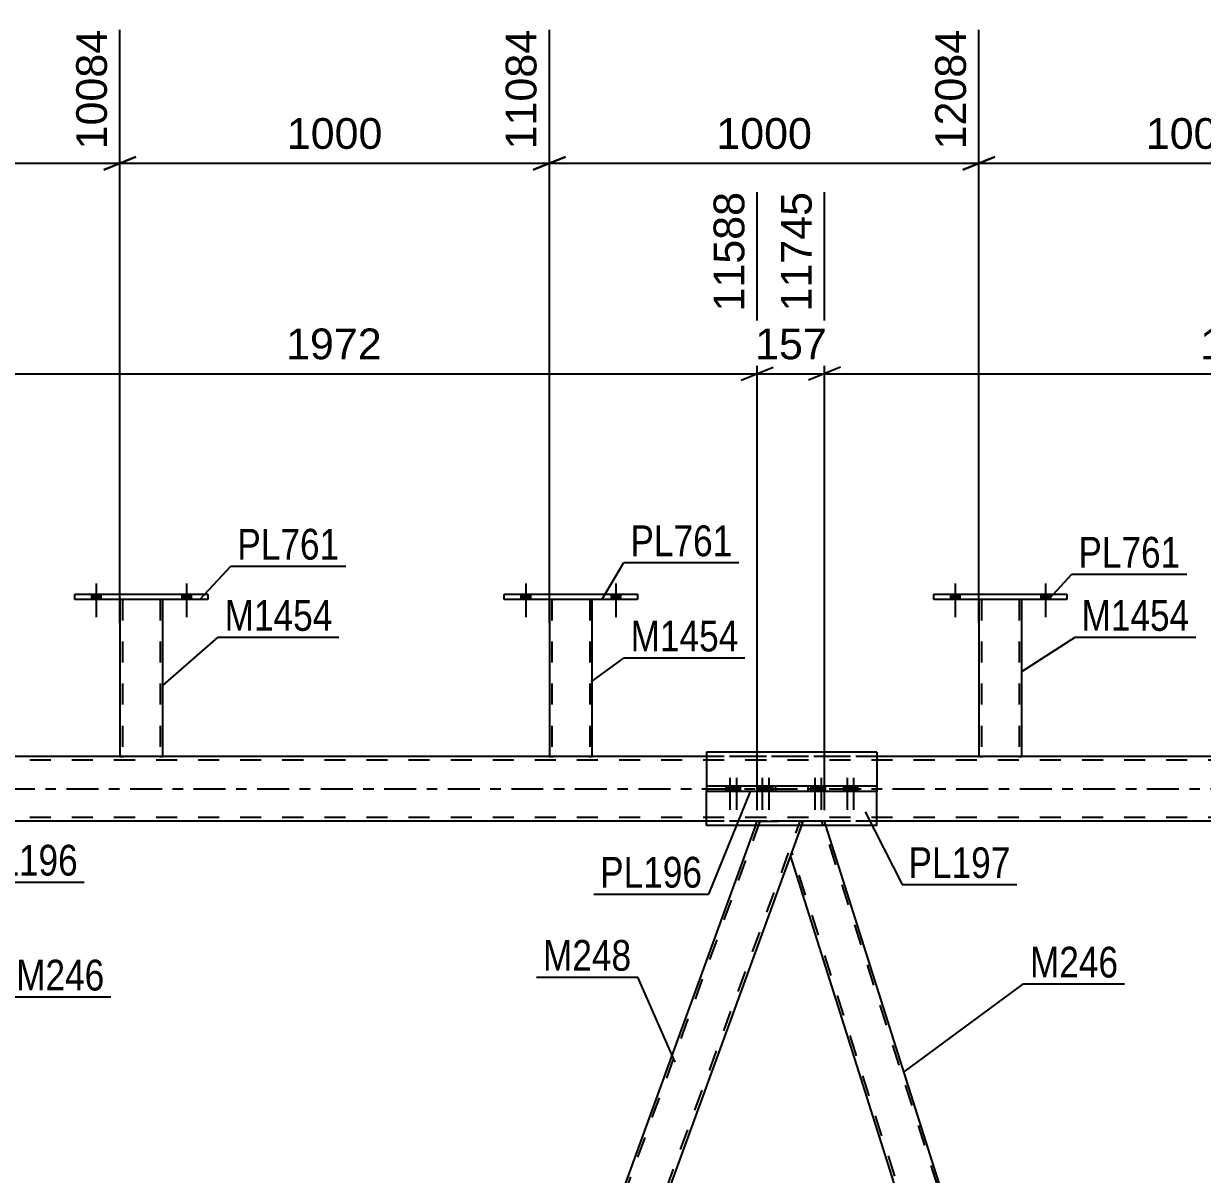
# Model space of a CAD drawing. Header units: millimetres. Extents: x -109 to 732, y -404 to 190.
# Drawn here: x 371.3 to 481, y -35.9 to 71.3 of the extents above; entities that cross this region are included whole.
import ezdxf

# ---------------------------------------------------------------- set-up
doc = ezdxf.new("R2010")
doc.units = ezdxf.units.MM
doc.linetypes.add('DXK_LINE_DOT2', pattern=[3.9198, 1.9599, -1.9599])
doc.linetypes.add('DXK_LINE_DOT3', pattern=[5.9187, 2.979, -0.9799, 0.9799, -0.9799])
doc.styles.add('Arial', font='ARIAL.TTF', dxfattribs={"height": 0.2})
doc.styles.add('Arial Narrow', font='ARIALN.TTF', dxfattribs={"height": 0.2})

# ---------------------------------------------------------------- blocks, each defined once
blk = doc.blocks.new('Part-717262461-4669 - 4623')
at = {"color": 2, "linetype": 'Continuous'}
for p, q in [((380.22, 17.64), (380.22, 3)), ((384.22, 3), (384.22, 17.64))]:
    blk.add_line(p, q, dxfattribs=at)
at = {"color": 7, "linetype": 'DXK_LINE_DOT2'}
for p, q in [((380.22, 17.64), (380.22, 17.64)), ((380.22, 17.64), (380.22, 17.64)), ((380.22, 17.64), (380.22, 17.64)), ((380.25, 17.64), (380.22, 17.64)), ((380.22, 17.64), (380.25, 17.64)), ((380.36, 17.64), (380.25, 17.64)), ((380.25, 17.64), (380.36, 17.64)), ((380.51, 17.64), (380.36, 17.64)), ((380.36, 17.64), (380.51, 17.64)), ((380.46, 17.64), (380.46, 17.64)), ((380.46, 17.64), (380.46, 3)), ((380.47, 17.64), (380.46, 17.64)), ((380.46, 17.64), (380.47, 17.64)), ((380.53, 17.64), (380.47, 17.64)), ((380.47, 17.64), (380.53, 17.64)), ((383.92, 17.64), (380.51, 17.64)), ((383.92, 17.64), (380.51, 17.64)), ((383.83, 17.64), (380.53, 17.64)), ((380.53, 17.64), (380.6, 17.64)), ((383.91, 17.64), (380.6, 17.64)), ((383.91, 17.64), (383.83, 17.64)), ((383.96, 17.64), (383.91, 17.64)), ((383.91, 17.64), (383.96, 17.64)), ((383.92, 17.64), (384.08, 17.64)), ((384.08, 17.64), (383.92, 17.64)), ((383.98, 17.64), (383.96, 17.64)), ((383.96, 17.64), (383.98, 17.64)), ((383.98, 17.64), (383.98, 17.64)), ((383.98, 17.64), (383.98, 3)), ((384.08, 17.64), (384.18, 17.64)), ((384.18, 17.64), (384.08, 17.64)), ((384.18, 17.64), (384.22, 17.64)), ((384.22, 17.64), (384.18, 17.64)), ((384.22, 17.64), (384.22, 17.64)), ((384.22, 17.64), (384.22, 17.64)), ((384.22, 17.64), (384.22, 17.64)), ((380.22, 3), (380.22, 3)), ((380.22, 3), (380.22, 3)), ((380.25, 3), (380.22, 3)), ((380.22, 3), (380.25, 3)), ((380.36, 3), (380.25, 3)), ((380.25, 3), (380.36, 3)), ((380.51, 3), (380.36, 3)), ((380.36, 3), (380.51, 3)), ((380.47, 3), (380.46, 3)), ((380.46, 3), (380.47, 3)), ((380.53, 3), (380.47, 3)), ((380.47, 3), (380.53, 3)), ((383.92, 3), (380.51, 3)), ((383.92, 3), (380.51, 3)), ((383.83, 3), (380.53, 3)), ((380.53, 3), (380.6, 3)), ((383.91, 3), (380.6, 3)), ((383.91, 3), (383.83, 3)), ((383.96, 3), (383.91, 3)), ((383.91, 3), (383.96, 3)), ((383.92, 3), (384.08, 3)), ((384.08, 3), (383.92, 3)), ((383.98, 3), (383.96, 3)), ((383.96, 3), (383.98, 3)), ((384.08, 3), (384.18, 3)), ((384.18, 3), (384.08, 3)), ((384.18, 3), (384.22, 3)), ((384.22, 3), (384.18, 3)), ((384.22, 3), (384.22, 3)), ((384.22, 3), (384.22, 3)), ((384.22, 3), (384.22, 3))]:
    blk.add_line(p, q, dxfattribs=at)
blk = doc.blocks.new('Part-717262461-4760 - 4623')
at = {"color": 7, "linetype": 'DXK_LINE_DOT2'}
for p, q in [((636.42, 2.68), (-23.14, 2.68)), ((636.42, 3), (9.2, 3)), ((450.72, 3), (434.87, 3)), ((636.42, -2.68), (-23.14, -2.68)), ((636.42, -3), (9.2, -3)), ((450.72, -3), (434.87, -3))]:
    blk.add_line(p, q, dxfattribs=at)
at = {"color": 2, "linetype": 'Continuous'}
for p, q in [((434.87, 3), (365.59, 3)), ((520, 3), (450.72, 3)), ((434.87, -3), (365.59, -3)), ((520, -3), (450.72, -3))]:
    blk.add_line(p, q, dxfattribs=at)
at = {"color": 7, "linetype": 'DXK_LINE_DOT3'}
blk.add_line((-33.14, 0), (636.42, 0), dxfattribs=at)
blk = doc.blocks.new('Part-717262461-4860 - 4623')
at = {"color": 2, "linetype": 'Continuous'}
for p, q in [((376.02, 17.64), (376.02, 18.12)), ((376.02, 18.12), (388.42, 18.12)), ((388.42, 17.64), (376.02, 17.64)), ((388.42, 18.12), (388.42, 17.64))]:
    blk.add_line(p, q, dxfattribs=at)
blk = doc.blocks.new('Part-717262461-4865 - 4623')
at = {"color": 2, "linetype": 'Continuous'}
for p, q in [((420.22, 17.64), (420.22, 3)), ((424.22, 3), (424.22, 17.64))]:
    blk.add_line(p, q, dxfattribs=at)
at = {"color": 7, "linetype": 'DXK_LINE_DOT2'}
for p, q in [((420.22, 17.64), (420.22, 17.64)), ((420.22, 17.64), (420.22, 17.64)), ((420.22, 17.64), (420.22, 17.64)), ((420.25, 17.64), (420.22, 17.64)), ((420.22, 17.64), (420.25, 17.64)), ((420.36, 17.64), (420.25, 17.64)), ((420.25, 17.64), (420.36, 17.64)), ((420.51, 17.64), (420.36, 17.64)), ((420.36, 17.64), (420.51, 17.64)), ((420.46, 17.64), (420.46, 17.64)), ((420.46, 17.64), (420.46, 3)), ((420.47, 17.64), (420.46, 17.64)), ((420.46, 17.64), (420.47, 17.64)), ((420.53, 17.64), (420.47, 17.64)), ((420.47, 17.64), (420.53, 17.64)), ((423.92, 17.64), (420.51, 17.64)), ((423.92, 17.64), (420.51, 17.64)), ((423.83, 17.64), (420.53, 17.64)), ((420.53, 17.64), (420.6, 17.64)), ((423.91, 17.64), (420.6, 17.64)), ((423.91, 17.64), (423.83, 17.64)), ((423.96, 17.64), (423.91, 17.64)), ((423.91, 17.64), (423.96, 17.64)), ((423.92, 17.64), (424.08, 17.64)), ((424.08, 17.64), (423.92, 17.64)), ((423.98, 17.64), (423.96, 17.64)), ((423.96, 17.64), (423.98, 17.64)), ((423.98, 17.64), (423.98, 17.64)), ((423.98, 17.64), (423.98, 3)), ((424.08, 17.64), (424.18, 17.64)), ((424.18, 17.64), (424.08, 17.64)), ((424.18, 17.64), (424.22, 17.64)), ((424.22, 17.64), (424.18, 17.64)), ((424.22, 17.64), (424.22, 17.64)), ((424.22, 17.64), (424.22, 17.64)), ((424.22, 17.64), (424.22, 17.64)), ((420.22, 3), (420.22, 3)), ((420.22, 3), (420.22, 3)), ((420.25, 3), (420.22, 3)), ((420.22, 3), (420.25, 3)), ((420.36, 3), (420.25, 3)), ((420.25, 3), (420.36, 3)), ((420.51, 3), (420.36, 3)), ((420.36, 3), (420.51, 3)), ((420.47, 3), (420.46, 3)), ((420.46, 3), (420.47, 3)), ((420.53, 3), (420.47, 3)), ((420.47, 3), (420.53, 3)), ((423.92, 3), (420.51, 3)), ((423.92, 3), (420.51, 3)), ((423.83, 3), (420.53, 3)), ((420.53, 3), (420.6, 3)), ((423.91, 3), (420.6, 3)), ((423.91, 3), (423.83, 3)), ((423.96, 3), (423.91, 3)), ((423.91, 3), (423.96, 3)), ((423.92, 3), (424.08, 3)), ((424.08, 3), (423.92, 3)), ((423.98, 3), (423.96, 3)), ((423.96, 3), (423.98, 3)), ((424.08, 3), (424.18, 3)), ((424.18, 3), (424.08, 3)), ((424.18, 3), (424.22, 3)), ((424.22, 3), (424.18, 3)), ((424.22, 3), (424.22, 3)), ((424.22, 3), (424.22, 3)), ((424.22, 3), (424.22, 3))]:
    blk.add_line(p, q, dxfattribs=at)
blk = doc.blocks.new('Part-717262461-4870 - 4623')
at = {"color": 2, "linetype": 'Continuous'}
for p, q in [((416.02, 17.64), (416.02, 18.12)), ((416.02, 18.12), (428.42, 18.12)), ((428.42, 17.64), (416.02, 17.64)), ((428.42, 18.12), (428.42, 17.64))]:
    blk.add_line(p, q, dxfattribs=at)
blk = doc.blocks.new('Part-717262461-4875 - 4623')
at = {"color": 2, "linetype": 'Continuous'}
for p, q in [((460.22, 17.64), (460.22, 3)), ((464.22, 3), (464.22, 17.64))]:
    blk.add_line(p, q, dxfattribs=at)
at = {"color": 7, "linetype": 'DXK_LINE_DOT2'}
for p, q in [((460.22, 17.64), (460.22, 17.64)), ((460.22, 17.64), (460.22, 17.64)), ((460.22, 17.64), (460.22, 17.64)), ((460.25, 17.64), (460.22, 17.64)), ((460.22, 17.64), (460.25, 17.64)), ((460.36, 17.64), (460.25, 17.64)), ((460.25, 17.64), (460.36, 17.64)), ((460.47, 17.64), (460.36, 17.64)), ((460.36, 17.64), (460.51, 17.64)), ((460.46, 17.64), (460.46, 17.64)), ((460.46, 17.64), (460.46, 3)), ((460.47, 17.64), (460.46, 17.64)), ((460.46, 17.64), (460.47, 17.64)), ((463.92, 17.64), (460.47, 17.64)), ((460.53, 17.64), (460.47, 17.64)), ((460.47, 17.64), (460.53, 17.64)), ((463.92, 17.64), (460.51, 17.64)), ((463.83, 17.64), (460.53, 17.64)), ((460.53, 17.64), (460.6, 17.64)), ((463.91, 17.64), (460.6, 17.64)), ((463.91, 17.64), (463.83, 17.64)), ((463.96, 17.64), (463.91, 17.64)), ((463.91, 17.64), (463.96, 17.64)), ((463.92, 17.64), (464.08, 17.64)), ((464.08, 17.64), (463.92, 17.64)), ((463.98, 17.64), (463.96, 17.64)), ((463.96, 17.64), (463.98, 17.64)), ((463.98, 17.64), (463.98, 17.64)), ((463.98, 17.64), (463.98, 3)), ((464.08, 17.64), (464.18, 17.64)), ((464.18, 17.64), (464.08, 17.64)), ((464.18, 17.64), (464.22, 17.64)), ((464.22, 17.64), (464.18, 17.64)), ((464.22, 17.64), (464.22, 17.64)), ((464.22, 17.64), (464.22, 17.64)), ((464.22, 17.64), (464.22, 17.64)), ((460.22, 3), (460.22, 3)), ((460.22, 3), (460.22, 3)), ((460.25, 3), (460.22, 3)), ((460.22, 3), (460.25, 3)), ((460.36, 3), (460.25, 3)), ((460.25, 3), (460.36, 3)), ((460.51, 3), (460.36, 3)), ((460.36, 3), (460.51, 3)), ((460.47, 3), (460.46, 3)), ((460.46, 3), (460.47, 3)), ((460.53, 3), (460.47, 3)), ((460.47, 3), (460.53, 3)), ((463.92, 3), (460.51, 3)), ((463.92, 3), (460.51, 3)), ((463.83, 3), (460.53, 3)), ((460.53, 3), (460.6, 3)), ((463.91, 3), (460.6, 3)), ((463.91, 3), (463.83, 3)), ((463.96, 3), (463.91, 3)), ((463.91, 3), (463.96, 3)), ((463.92, 3), (464.08, 3)), ((464.08, 3), (463.92, 3)), ((463.98, 3), (463.96, 3)), ((463.96, 3), (463.98, 3)), ((464.08, 3), (464.18, 3)), ((464.18, 3), (464.08, 3)), ((464.18, 3), (464.22, 3)), ((464.22, 3), (464.18, 3)), ((464.22, 3), (464.22, 3)), ((464.22, 3), (464.22, 3)), ((464.22, 3), (464.22, 3))]:
    blk.add_line(p, q, dxfattribs=at)
blk = doc.blocks.new('Part-717262461-4880 - 4623')
at = {"color": 2, "linetype": 'Continuous'}
for p, q in [((456.02, 17.64), (456.02, 18.12)), ((456.02, 18.12), (468.42, 18.12)), ((468.42, 17.64), (456.02, 17.64)), ((468.42, 18.12), (468.42, 17.64))]:
    blk.add_line(p, q, dxfattribs=at)
blk = doc.blocks.new('Part-717262461-5274 - 4623')
at = {"color": 2, "linetype": 'Continuous'}
for p, q in [((450.72, 3.4), (434.87, 3.4)), ((434.87, 3.4), (434.87, 0.24)), ((450.72, 3.4), (450.72, 0.24)), ((434.87, -3.4), (434.87, -0.24)), ((450.72, -3.4), (450.72, -0.24)), ((450.72, -3.4), (434.87, -3.4))]:
    blk.add_line(p, q, dxfattribs=at)
at = {"color": 7, "linetype": 'DXK_LINE_DOT2'}
for p, q in [((434.87, 0.24), (434.87, -0.24)), ((450.72, 0.24), (450.72, -0.24))]:
    blk.add_line(p, q, dxfattribs=at)
blk = doc.blocks.new('Part-717262461-5010 - 4623')
at = {"color": 7, "linetype": 'DXK_LINE_DOT2'}
for p, q in [((439.83, -3), (396.52, -122)), ((400.27, -122), (443.58, -3)), ((439.43, -3.4), (439.58, -3)), ((439.58, -3), (443.83, -3)), ((443.83, -3), (442.67, -6.21))]:
    blk.add_line(p, q, dxfattribs=at)
at = {"color": 2, "linetype": 'Continuous'}
for p, q in [((439.43, -3.4), (397.43, -118.79)), ((442.67, -6.21), (400.67, -121.6))]:
    blk.add_line(p, q, dxfattribs=at)
blk = doc.blocks.new('Bolt-717262461-5011 - 4623')
at = {"linetype": 'Continuous'}
for points in [[(457.58, 17.64), (458.46, 17.64), (458.46, 18.12), (457.58, 18.12)], [(465.98, 17.64), (466.86, 17.64), (466.86, 18.12), (465.98, 18.12)]]:
    blk.add_hatch(color=1, dxfattribs=at).paths.add_polyline_path(points)
at = {"color": 1, "linetype": 'Continuous'}
for p, q in [((458.02, 19.12), (458.02, 16)), ((466.42, 19.12), (466.42, 16)), ((457.58, 18.12), (457.58, 17.64)), ((458.46, 18.12), (458.46, 17.64)), ((465.98, 18.12), (465.98, 17.64)), ((466.86, 18.12), (466.86, 17.64))]:
    blk.add_line(p, q, dxfattribs=at)
blk = doc.blocks.new('Bolt-717262461-5012 - 4623')
at = {"linetype": 'Continuous'}
for points in [[(457.58, 17.64), (458.46, 17.64), (458.46, 18.12), (457.58, 18.12)], [(465.98, 17.64), (466.86, 17.64), (466.86, 18.12), (465.98, 18.12)]]:
    blk.add_hatch(color=1, dxfattribs=at).paths.add_polyline_path(points)
at = {"color": 1, "linetype": 'Continuous'}
for p, q in [((458.02, 19.12), (458.02, 16)), ((466.42, 19.12), (466.42, 16)), ((457.58, 18.12), (457.58, 17.64)), ((458.46, 18.12), (458.46, 17.64)), ((465.98, 18.12), (465.98, 17.64)), ((466.86, 18.12), (466.86, 17.64))]:
    blk.add_line(p, q, dxfattribs=at)
blk = doc.blocks.new('Bolt-717262461-5013 - 4623')
at = {"linetype": 'Continuous'}
for points in [[(417.58, 17.64), (418.46, 17.64), (418.46, 18.12), (417.58, 18.12)], [(425.98, 17.64), (426.86, 17.64), (426.86, 18.12), (425.98, 18.12)]]:
    blk.add_hatch(color=1, dxfattribs=at).paths.add_polyline_path(points)
at = {"color": 1, "linetype": 'Continuous'}
for p, q in [((418.02, 19.12), (418.02, 16)), ((426.42, 19.12), (426.42, 16)), ((417.58, 18.12), (417.58, 17.64)), ((418.46, 18.12), (418.46, 17.64)), ((425.98, 18.12), (425.98, 17.64)), ((426.86, 18.12), (426.86, 17.64))]:
    blk.add_line(p, q, dxfattribs=at)
blk = doc.blocks.new('Bolt-717262461-5014 - 4623')
at = {"linetype": 'Continuous'}
for points in [[(417.58, 17.64), (418.46, 17.64), (418.46, 18.12), (417.58, 18.12)], [(425.98, 17.64), (426.86, 17.64), (426.86, 18.12), (425.98, 18.12)]]:
    blk.add_hatch(color=1, dxfattribs=at).paths.add_polyline_path(points)
at = {"color": 1, "linetype": 'Continuous'}
for p, q in [((418.02, 19.12), (418.02, 16)), ((426.42, 19.12), (426.42, 16)), ((417.58, 18.12), (417.58, 17.64)), ((418.46, 18.12), (418.46, 17.64)), ((425.98, 18.12), (425.98, 17.64)), ((426.86, 18.12), (426.86, 17.64))]:
    blk.add_line(p, q, dxfattribs=at)
blk = doc.blocks.new('Bolt-717262461-5015 - 4623')
at = {"linetype": 'Continuous'}
for points in [[(377.58, 17.64), (378.46, 17.64), (378.46, 18.12), (377.58, 18.12)], [(385.98, 17.64), (386.86, 17.64), (386.86, 18.12), (385.98, 18.12)]]:
    blk.add_hatch(color=1, dxfattribs=at).paths.add_polyline_path(points)
at = {"color": 1, "linetype": 'Continuous'}
for p, q in [((378.02, 19.12), (378.02, 16)), ((386.42, 19.12), (386.42, 16)), ((377.58, 18.12), (377.58, 17.64)), ((378.46, 18.12), (378.46, 17.64)), ((385.98, 18.12), (385.98, 17.64)), ((386.86, 18.12), (386.86, 17.64))]:
    blk.add_line(p, q, dxfattribs=at)
blk = doc.blocks.new('Bolt-717262461-5096 - 4623')
at = {"linetype": 'Continuous'}
for points in [[(377.58, 17.64), (378.46, 17.64), (378.46, 18.12), (377.58, 18.12)], [(385.98, 17.64), (386.86, 17.64), (386.86, 18.12), (385.98, 18.12)]]:
    blk.add_hatch(color=1, dxfattribs=at).paths.add_polyline_path(points)
at = {"color": 1, "linetype": 'Continuous'}
for p, q in [((378.02, 19.12), (378.02, 16)), ((386.42, 19.12), (386.42, 16)), ((377.58, 18.12), (377.58, 17.64)), ((378.46, 18.12), (378.46, 17.64)), ((385.98, 18.12), (385.98, 17.64)), ((386.86, 18.12), (386.86, 17.64))]:
    blk.add_line(p, q, dxfattribs=at)
blk = doc.blocks.new('Part-717262461-5126 - 4623')
at = {"color": 7, "linetype": 'DXK_LINE_DOT2'}
for p, q in [((443.83, -3), (443.69, -3.4)), ((445.85, -3), (443.83, -3)), ((482.43, -119.16), (445.6, -3)), ((445.97, -3.4), (445.85, -3)), ((479.64, -122), (442.8, -5.84))]:
    blk.add_line(p, q, dxfattribs=at)
at = {"color": 2, "linetype": 'Continuous'}
for p, q in [((443.69, -3.4), (442.67, -6.21)), ((482.57, -118.79), (445.97, -3.4)), ((479.26, -121.6), (442.67, -6.21))]:
    blk.add_line(p, q, dxfattribs=at)
blk = doc.blocks.new('Bolt-717262461-5198 - 4623')
at = {"linetype": 'Continuous'}
for points in [[(445.3, 0.24), (444.58, 0.24), (444.58, -0.24), (445.3, -0.24)], [(445.9, 0.24), (445.18, 0.24), (445.18, -0.24), (445.9, -0.24)], [(448.32, 0.24), (447.6, 0.24), (447.6, -0.24), (448.32, -0.24)], [(448.92, 0.24), (448.2, 0.24), (448.2, -0.24), (448.92, -0.24)]]:
    blk.add_hatch(color=1, dxfattribs=at).paths.add_polyline_path(points)
at = {"color": 1, "linetype": 'Continuous'}
for p, q in [((444.58, 0.24), (444.58, -0.24)), ((444.94, 1.04), (444.94, -1.96)), ((445.18, 0.24), (445.18, -0.24)), ((445.3, 0.24), (445.3, -0.24)), ((445.54, 1.04), (445.54, -1.96)), ((445.9, 0.24), (445.9, -0.24)), ((447.6, 0.24), (447.6, -0.24)), ((447.96, 1.04), (447.96, -1.96)), ((448.2, 0.24), (448.2, -0.24)), ((448.32, 0.24), (448.32, -0.24)), ((448.56, 1.04), (448.56, -1.96)), ((448.92, 0.24), (448.92, -0.24))]:
    blk.add_line(p, q, dxfattribs=at)
blk = doc.blocks.new('Bolt-717262461-5269 - 4623')
at = {"linetype": 'Continuous'}
for points in [[(437.39, 0.24), (436.67, 0.24), (436.67, -0.24), (437.39, -0.24)], [(438, 0.24), (437.28, 0.24), (437.28, -0.24), (438, -0.24)], [(440.41, 0.24), (439.69, 0.24), (439.69, -0.24), (440.41, -0.24)], [(441.01, 0.24), (440.29, 0.24), (440.29, -0.24), (441.01, -0.24)]]:
    blk.add_hatch(color=1, dxfattribs=at).paths.add_polyline_path(points)
at = {"color": 1, "linetype": 'Continuous'}
for p, q in [((436.67, 0.24), (436.67, -0.24)), ((437.03, 1.04), (437.03, -1.96)), ((437.28, 0.24), (437.28, -0.24)), ((437.39, 0.24), (437.39, -0.24)), ((437.64, 1.04), (437.64, -1.96)), ((438, 0.24), (438, -0.24)), ((439.69, 0.24), (439.69, -0.24)), ((440.05, 1.04), (440.05, -1.96)), ((440.29, 0.24), (440.29, -0.24)), ((440.41, 0.24), (440.41, -0.24)), ((440.65, 1.04), (440.65, -1.96)), ((441.01, 0.24), (441.01, -0.24))]:
    blk.add_line(p, q, dxfattribs=at)
blk = doc.blocks.new('Part-717262461-5279 - 4623')
at = {"color": 2, "linetype": 'Continuous'}
for p, q in [((450.72, 0.24), (434.87, 0.24)), ((434.87, 0.24), (434.87, -0.24)), ((441.28, 0.24), (441.28, -0.24)), ((444.32, -0.24), (444.32, 0.24)), ((450.72, -0.24), (450.72, 0.24)), ((441.28, -0.24), (434.87, -0.24)), ((450.72, -0.24), (441.28, -0.24))]:
    blk.add_line(p, q, dxfattribs=at)
blk = doc.blocks.new('StraightDimension-717262461-18217 - 4623')
at = {"color": 7, "linetype": 'Continuous'}
for p, q in [((460.22, 15.44), (460.22, 70.68)), ((500.21, 15.44), (500.21, 70.68)), ((461.72, 58.86), (458.72, 57.66)), ((460.22, 58.26), (500.21, 58.26)), ((498.71, 57.66), (501.71, 58.86))]:
    blk.add_line(p, q, dxfattribs=at)
at = {"color": 0}
blk.add_wipeout([(485.26, 59.01), (485.26, 63.21), (475.17, 63.21), (475.17, 59.01)], dxfattribs=at)
at = {"color": 3, "style": 'Arial'}
blk.add_text('1000', height=2.865, dxfattribs=at).set_placement((475.77, 59.61))
at = {"color": 0, "linetype": 'Continuous'}
blk.add_wipeout([(499.61, 71.28), (495.41, 71.28), (495.41, 58.96), (499.61, 58.96)], dxfattribs=at)
at = {"color": 3, "linetype": 'Continuous', "style": 'Arial'}
blk.add_text('13084', height=2.865, rotation=90.0002, dxfattribs=at).set_placement((499.01, 59.56))
blk = doc.blocks.new('StraightDimension-717262461-6298 - 4623')
at = {"color": 7, "linetype": 'Continuous'}
for p, q in [((445.85, -2), (445.85, 55.58)), ((524.71, -2), (524.71, 55.58)), ((447.35, 39.26), (444.35, 38.06)), ((445.85, 38.66), (524.71, 38.66)), ((523.21, 38.06), (526.21, 39.26))]:
    blk.add_line(p, q, dxfattribs=at)
at = {"color": 0, "linetype": 'Continuous'}
blk.add_wipeout([(524.11, 56.18), (519.91, 56.18), (519.91, 43.86), (524.11, 43.86)], dxfattribs=at)
at = {"color": 0}
blk.add_wipeout([(490.33, 39.41), (490.33, 43.61), (480.23, 43.61), (480.23, 39.41)], dxfattribs=at)
at = {"color": 3, "linetype": 'Continuous', "style": 'Arial'}
blk.add_text('13716', height=2.865, rotation=90.0002, dxfattribs=at).set_placement((523.51, 44.46))
at = {"color": 3, "style": 'Arial'}
blk.add_text('1972', height=2.865, dxfattribs=at).set_placement((480.83, 40.01))
blk = doc.blocks.new('StraightDimension-717262461-6346 - 4623')
at = {"color": 7, "linetype": 'Continuous'}
for p, q in [((439.58, -2), (439.58, 55.58)), ((360.71, -2), (360.71, 53.36)), ((362.21, 39.26), (359.21, 38.06)), ((360.71, 38.66), (439.58, 38.66)), ((438.08, 38.06), (441.08, 39.26))]:
    blk.add_line(p, q, dxfattribs=at)
at = {"color": 0, "linetype": 'Continuous'}
blk.add_wipeout([(438.98, 56.18), (434.78, 56.18), (434.78, 43.86), (438.98, 43.86)], dxfattribs=at)
at = {"color": 0}
blk.add_wipeout([(405.19, 39.41), (405.19, 43.61), (395.1, 43.61), (395.1, 39.41)], dxfattribs=at)
at = {"color": 3, "linetype": 'Continuous', "style": 'Arial'}
blk.add_text('11588', height=2.865, rotation=90.0002, dxfattribs=at).set_placement((438.38, 44.46))
at = {"color": 3, "style": 'Arial'}
blk.add_text('1972', height=2.865, dxfattribs=at).set_placement((395.7, 40.01))
blk = doc.blocks.new('StraightDimension-717262461-18219 - 4623')
at = {"color": 7, "linetype": 'Continuous'}
for p, q in [((380.22, 15.44), (380.22, 70.68)), ((420.22, 15.44), (420.22, 70.68)), ((381.72, 58.86), (378.72, 57.66)), ((380.22, 58.26), (420.22, 58.26)), ((418.72, 57.66), (421.72, 58.86))]:
    blk.add_line(p, q, dxfattribs=at)
at = {"color": 0}
blk.add_wipeout([(405.26, 59.01), (405.26, 63.21), (395.17, 63.21), (395.17, 59.01)], dxfattribs=at)
at = {"color": 3, "style": 'Arial'}
blk.add_text('1000', height=2.865, dxfattribs=at).set_placement((395.77, 59.61))
at = {"color": 0, "linetype": 'Continuous'}
blk.add_wipeout([(419.62, 71.28), (415.42, 71.28), (415.42, 58.96), (419.62, 58.96)], dxfattribs=at)
at = {"color": 3, "linetype": 'Continuous', "style": 'Arial'}
blk.add_text('11084', height=2.865, rotation=90.0002, dxfattribs=at).set_placement((419.02, 59.56))
blk = doc.blocks.new('StraightDimension-717262461-6322 - 4623')
at = {"color": 7, "linetype": 'Continuous'}
for p, q in [((439.58, -2), (439.58, 55.58)), ((445.85, -2), (445.85, 55.58)), ((438.08, 38.06), (441.08, 39.26)), ((439.58, 38.66), (445.85, 38.66)), ((447.35, 39.26), (444.35, 38.06))]:
    blk.add_line(p, q, dxfattribs=at)
at = {"color": 0}
blk.add_wipeout([(446.65, 39.41), (446.65, 43.61), (438.78, 43.61), (438.78, 39.41)], dxfattribs=at)
at = {"color": 3, "style": 'Arial'}
blk.add_text('157', height=2.865, dxfattribs=at).set_placement((439.38, 40.01))
at = {"color": 0, "linetype": 'Continuous'}
blk.add_wipeout([(445.25, 56.18), (441.05, 56.18), (441.05, 43.86), (445.25, 43.86)], dxfattribs=at)
at = {"color": 3, "linetype": 'Continuous', "style": 'Arial'}
blk.add_text('11745', height=2.865, rotation=90.0002, dxfattribs=at).set_placement((444.65, 44.46))
blk = doc.blocks.new('StraightDimension-717262461-18220 - 4623')
at = {"color": 7, "linetype": 'Continuous'}
for p, q in [((380.22, 15.44), (380.22, 70.68)), ((340.21, 15.44), (340.21, 68.45)), ((341.71, 58.86), (338.71, 57.66)), ((340.21, 58.26), (380.22, 58.26)), ((378.72, 57.66), (381.72, 58.86))]:
    blk.add_line(p, q, dxfattribs=at)
at = {"color": 0}
blk.add_wipeout([(365.26, 59.01), (365.26, 63.21), (355.17, 63.21), (355.17, 59.01)], dxfattribs=at)
at = {"color": 3, "style": 'Arial'}
blk.add_text('1000', height=2.865, dxfattribs=at).set_placement((355.77, 59.61))
at = {"color": 0, "linetype": 'Continuous'}
blk.add_wipeout([(379.62, 71.28), (375.42, 71.28), (375.42, 58.96), (379.62, 58.96)], dxfattribs=at)
at = {"color": 3, "linetype": 'Continuous', "style": 'Arial'}
blk.add_text('10084', height=2.865, rotation=90.0002, dxfattribs=at).set_placement((379.02, 59.56))
blk = doc.blocks.new('StraightDimension-717262461-18218 - 4623')
at = {"color": 7, "linetype": 'Continuous'}
for p, q in [((420.22, 15.44), (420.22, 70.68)), ((460.22, 15.44), (460.22, 70.68)), ((421.72, 58.86), (418.72, 57.66)), ((420.22, 58.26), (460.22, 58.26)), ((458.72, 57.66), (461.72, 58.86))]:
    blk.add_line(p, q, dxfattribs=at)
at = {"color": 0}
blk.add_wipeout([(445.26, 59.01), (445.26, 63.21), (435.17, 63.21), (435.17, 59.01)], dxfattribs=at)
at = {"color": 3, "style": 'Arial'}
blk.add_text('1000', height=2.865, dxfattribs=at).set_placement((435.77, 59.61))
at = {"color": 0, "linetype": 'Continuous'}
blk.add_wipeout([(459.62, 71.28), (455.42, 71.28), (455.42, 58.96), (459.62, 58.96)], dxfattribs=at)
at = {"color": 3, "linetype": 'Continuous', "style": 'Arial'}
blk.add_text('12084', height=2.865, rotation=90.0002, dxfattribs=at).set_placement((459.02, 59.56))
blk = doc.blocks.new('Mark-717262461-4665 - 4623')
at = {"color": 30, "linetype": 'Continuous'}
for p, q in [((384.22, 9.62), (389.38, 14.12)), ((389.38, 14.12), (400.63, 14.12))]:
    blk.add_line(p, q, dxfattribs=at)
at = {"color": 0}
blk.add_wipeout([(400.03, 14.72), (400.03, 17.72), (389.98, 17.72), (389.98, 14.72)], dxfattribs=at)
blk.add_wipeout([(400.03, 14.72), (400.03, 17.72), (389.98, 17.72), (389.98, 14.72)], dxfattribs=at)
at = {"color": 3, "style": 'Arial Narrow'}
blk.add_text('M1454', height=2.863, dxfattribs=at).set_placement((389.98, 14.72))
blk = doc.blocks.new('Mark-717262461-4866 - 4623')
at = {"color": 30, "linetype": 'Continuous'}
for p, q in [((425.14, 17.67), (427.17, 21.07)), ((427.17, 21.07), (437.88, 21.07))]:
    blk.add_line(p, q, dxfattribs=at)
at = {"color": 0}
blk.add_wipeout([(437.28, 21.67), (437.28, 24.67), (427.77, 24.67), (427.77, 21.67)], dxfattribs=at)
blk.add_wipeout([(437.28, 21.67), (437.28, 24.67), (427.77, 24.67), (427.77, 21.67)], dxfattribs=at)
at = {"color": 3, "style": 'Arial Narrow'}
blk.add_text('PL761', height=2.863, dxfattribs=at).set_placement((427.77, 21.67))
blk = doc.blocks.new('Mark-717262461-4856 - 4623')
at = {"color": 30, "linetype": 'Continuous'}
for p, q in [((387.68, 17.64), (390.56, 20.75)), ((390.56, 20.75), (401.26, 20.75))]:
    blk.add_line(p, q, dxfattribs=at)
at = {"color": 0}
blk.add_wipeout([(400.66, 21.35), (400.66, 24.35), (391.16, 24.35), (391.16, 21.35)], dxfattribs=at)
blk.add_wipeout([(400.66, 21.35), (400.66, 24.35), (391.16, 24.35), (391.16, 21.35)], dxfattribs=at)
at = {"color": 3, "style": 'Arial Narrow'}
blk.add_text('PL761', height=2.863, dxfattribs=at).set_placement((391.16, 21.35))
blk = doc.blocks.new('Mark-717262461-4861 - 4623')
at = {"color": 30, "linetype": 'Continuous'}
for p, q in [((424.12, 9.96), (427.19, 12.2)), ((427.19, 12.2), (438.44, 12.2))]:
    blk.add_line(p, q, dxfattribs=at)
at = {"color": 0}
blk.add_wipeout([(437.84, 12.8), (437.84, 15.8), (427.79, 15.8), (427.79, 12.8)], dxfattribs=at)
blk.add_wipeout([(437.84, 12.8), (437.84, 15.8), (427.79, 15.8), (427.79, 12.8)], dxfattribs=at)
at = {"color": 3, "style": 'Arial Narrow'}
blk.add_text('M1454', height=2.863, dxfattribs=at).set_placement((427.79, 12.8))
blk = doc.blocks.new('Mark-717262461-4871 - 4623')
at = {"color": 30, "linetype": 'Continuous'}
for p, q in [((464.22, 10.92), (469.18, 14.12)), ((469.18, 14.12), (480.43, 14.12))]:
    blk.add_line(p, q, dxfattribs=at)
at = {"color": 0}
blk.add_wipeout([(479.83, 14.72), (479.83, 17.72), (469.78, 17.72), (469.78, 14.72)], dxfattribs=at)
blk.add_wipeout([(479.83, 14.72), (479.83, 17.72), (469.78, 17.72), (469.78, 14.72)], dxfattribs=at)
at = {"color": 3, "style": 'Arial Narrow'}
blk.add_text('M1454', height=2.863, dxfattribs=at).set_placement((469.78, 14.72))
blk = doc.blocks.new('Mark-717262461-4876 - 4623')
at = {"color": 30, "linetype": 'Continuous'}
for p, q in [((466.8, 17.72), (468.89, 20)), ((468.89, 20), (479.59, 20))]:
    blk.add_line(p, q, dxfattribs=at)
at = {"color": 0}
blk.add_wipeout([(478.99, 20.6), (478.99, 23.6), (469.49, 23.6), (469.49, 20.6)], dxfattribs=at)
blk.add_wipeout([(478.99, 20.6), (478.99, 23.6), (469.49, 23.6), (469.49, 20.6)], dxfattribs=at)
at = {"color": 3, "style": 'Arial Narrow'}
blk.add_text('PL761', height=2.863, dxfattribs=at).set_placement((469.49, 20.6))
blk = doc.blocks.new('Mark-717262461-5006 - 4623')
at = {"color": 30, "linetype": 'Continuous'}
for p in [(419.03, -17.54), (431.93, -25.47)]:
    blk.add_line(p, (428.46, -17.54), dxfattribs=at)
at = {"color": 0}
blk.add_wipeout([(427.86, -16.94), (427.86, -13.94), (419.63, -13.94), (419.63, -16.94)], dxfattribs=at)
blk.add_wipeout([(427.86, -16.94), (427.86, -13.94), (419.63, -13.94), (419.63, -16.94)], dxfattribs=at)
at = {"color": 3, "style": 'Arial Narrow'}
blk.add_text('M248', height=2.863, dxfattribs=at).set_placement((419.63, -16.94))
blk = doc.blocks.new('Mark-717262461-5117 - 4623')
at = {"color": 30, "linetype": 'Continuous'}
for p, q in [((366.94, -24.79), (369.96, -19.38)), ((369.96, -19.38), (379.39, -19.38))]:
    blk.add_line(p, q, dxfattribs=at)
at = {"color": 0}
blk.add_wipeout([(378.79, -18.78), (378.79, -15.78), (370.56, -15.78), (370.56, -18.78)], dxfattribs=at)
blk.add_wipeout([(378.79, -18.78), (378.79, -15.78), (370.56, -15.78), (370.56, -18.78)], dxfattribs=at)
at = {"color": 3, "style": 'Arial Narrow'}
blk.add_text('M246', height=2.863, dxfattribs=at).set_placement((370.56, -18.78))
blk = doc.blocks.new('Mark-717262461-5122 - 4623')
at = {"color": 30, "linetype": 'Continuous'}
for p, q in [((453.26, -26.37), (464.38, -18.17)), ((464.38, -18.17), (473.8, -18.17))]:
    blk.add_line(p, q, dxfattribs=at)
at = {"color": 0}
blk.add_wipeout([(473.2, -17.57), (473.2, -14.57), (464.98, -14.57), (464.98, -17.57)], dxfattribs=at)
blk.add_wipeout([(473.2, -17.57), (473.2, -14.57), (464.98, -14.57), (464.98, -17.57)], dxfattribs=at)
at = {"color": 3, "style": 'Arial Narrow'}
blk.add_text('M246', height=2.863, dxfattribs=at).set_placement((464.98, -17.57))
blk = doc.blocks.new('Mark-717262461-5142 - 4623')
at = {"color": 30, "linetype": 'Continuous'}
for p, q in [((361.74, -0.24), (366.21, -8.68)), ((366.21, -8.68), (376.91, -8.68))]:
    blk.add_line(p, q, dxfattribs=at)
at = {"color": 0}
blk.add_wipeout([(376.31, -8.08), (376.31, -5.08), (366.81, -5.08), (366.81, -8.08)], dxfattribs=at)
blk.add_wipeout([(376.31, -8.08), (376.31, -5.08), (366.81, -5.08), (366.81, -8.08)], dxfattribs=at)
at = {"color": 3, "style": 'Arial Narrow'}
blk.add_text('PL196', height=2.863, dxfattribs=at).set_placement((366.81, -8.08))
blk = doc.blocks.new('Mark-717262461-5270 - 4623')
at = {"color": 30, "linetype": 'Continuous'}
for p, q in [((449.62, -2.14), (453.07, -8.91)), ((453.07, -8.91), (463.77, -8.91))]:
    blk.add_line(p, q, dxfattribs=at)
at = {"color": 0}
blk.add_wipeout([(463.17, -8.31), (463.17, -5.31), (453.67, -5.31), (453.67, -8.31)], dxfattribs=at)
blk.add_wipeout([(463.17, -8.31), (463.17, -5.31), (453.67, -5.31), (453.67, -8.31)], dxfattribs=at)
at = {"color": 3, "style": 'Arial Narrow'}
blk.add_text('PL197', height=2.863, dxfattribs=at).set_placement((453.67, -8.31))
blk = doc.blocks.new('Mark-717262461-5275 - 4623')
at = {"color": 30, "linetype": 'Continuous'}
for p in [(438.92, -0.24), (424.35, -9.8)]:
    blk.add_line(p, (435.05, -9.8), dxfattribs=at)
at = {"color": 0}
blk.add_wipeout([(434.45, -9.2), (434.45, -6.2), (424.95, -6.2), (424.95, -9.2)], dxfattribs=at)
blk.add_wipeout([(434.45, -9.2), (434.45, -6.2), (424.95, -6.2), (424.95, -9.2)], dxfattribs=at)
at = {"color": 3, "style": 'Arial Narrow'}
blk.add_text('PL196', height=2.863, dxfattribs=at).set_placement((424.95, -9.2))

msp = doc.modelspace()

# ---------------------------------------------------------------- block references
for name in ['Bolt-717262461-5015 - 4623', 'Bolt-717262461-5096 - 4623', 'Bolt-717262461-5013 - 4623', 'Bolt-717262461-5014 - 4623', 'Bolt-717262461-5011 - 4623', 'Bolt-717262461-5012 - 4623', 'Part-717262461-4860 - 4623', 'Part-717262461-4669 - 4623', 'Part-717262461-4870 - 4623', 'Part-717262461-4865 - 4623', 'Part-717262461-4880 - 4623', 'Part-717262461-4875 - 4623', 'Part-717262461-5274 - 4623', 'Part-717262461-4760 - 4623', 'Part-717262461-5279 - 4623', 'Bolt-717262461-5269 - 4623', 'Bolt-717262461-5198 - 4623', 'Part-717262461-5010 - 4623', 'Part-717262461-5126 - 4623', 'Mark-717262461-5117 - 4623']:
    msp.add_blockref(name, (0, 0))

# ---------------------------------------------------------------- next in the draw order: block references
for name in ['StraightDimension-717262461-18217 - 4623', 'StraightDimension-717262461-6346 - 4623', 'Mark-717262461-5006 - 4623', 'Mark-717262461-5122 - 4623']:
    msp.add_blockref(name, (0, 0))

# ---------------------------------------------------------------- next in the draw order: block references
for name in ['StraightDimension-717262461-18219 - 4623', 'StraightDimension-717262461-6298 - 4623', 'Mark-717262461-5142 - 4623']:
    msp.add_blockref(name, (0, 0))

# ---------------------------------------------------------------- next in the draw order: block references
for name in ['StraightDimension-717262461-18220 - 4623', 'StraightDimension-717262461-6322 - 4623', 'Mark-717262461-4665 - 4623', 'Mark-717262461-4871 - 4623', 'Mark-717262461-5270 - 4623']:
    msp.add_blockref(name, (0, 0))

# ---------------------------------------------------------------- next in the draw order: block references
for name in ['StraightDimension-717262461-18218 - 4623', 'Mark-717262461-4856 - 4623', 'Mark-717262461-4876 - 4623', 'Mark-717262461-5275 - 4623']:
    msp.add_blockref(name, (0, 0))

# ---------------------------------------------------------------- next in the draw order: block references
for name in ['Mark-717262461-4866 - 4623', 'Mark-717262461-4861 - 4623']:
    msp.add_blockref(name, (0, 0))

doc.saveas('drawing.dxf')
